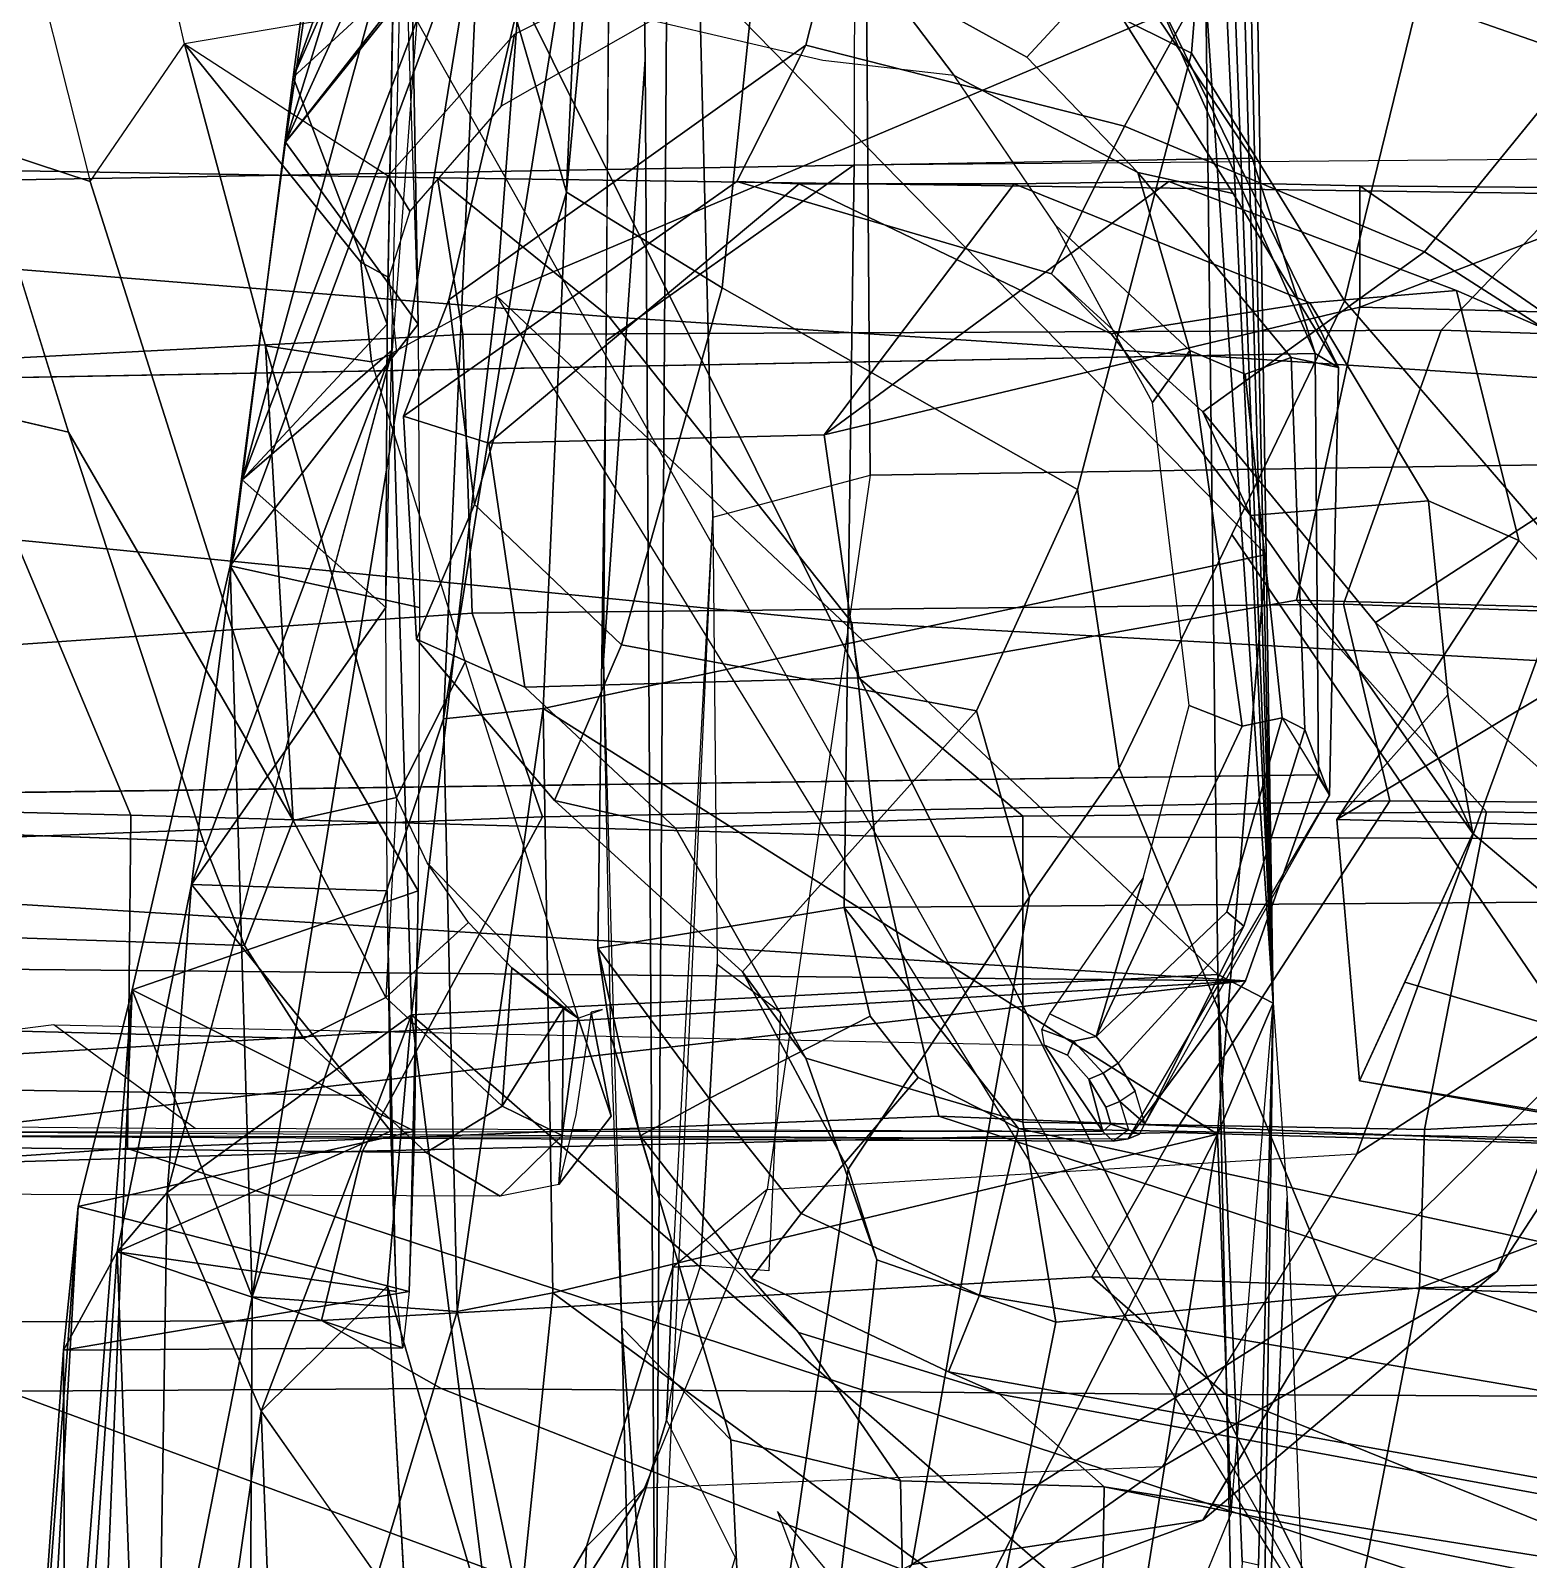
# Model space of a CAD drawing. Header units: inches. Extents: x -15.6 to 12, y -13.7 to 13.7.
# Drawn here: x -8.855 to -8.16, y -6.554 to -5.845 of the extents above; entities that cross this region are included whole.
import ezdxf

# ---------------------------------------------------------------- set-up
doc = ezdxf.new("R2010")
doc.units = ezdxf.units.IN
doc.header["$MEASUREMENT"] = 0
for name, color, linetype in [('SEAT-CHASSIS', 5, 'Continuous'), ('SEAT-FABRICBACK', 5, 'Continuous'), ('SEAT-FRAME', 5, 'Continuous')]:
    doc.layers.add(name, color=color, linetype=linetype)

msp = doc.modelspace()

# ---------------------------------------------------------------- linework, layer by layer
at = {"layer": 'SEAT-CHASSIS'}
for points in [[(-8.3075, -5.53418, 14.64495), (-8.30163, -5.48511, 14.94264), (-8.27851, -6.2963, 15.5376)], [(-8.30163, -5.48511, 14.94264), (-8.2943, -5.57765, 15.20408), (-8.27851, -6.2963, 15.5376)], [(-8.62569, -5.53728, 15.05288), (-8.73686, -5.89681, 15.15945), (-8.61335, -5.62499, 15.26495)], [(-8.73686, -5.89681, 15.15945), (-8.62569, -5.53728, 15.05288), (-8.72252, -5.79989, 15.04345)], [(-8.30943, -5.63398, 14.47959), (-8.3075, -5.53418, 14.64495), (-8.27851, -6.2963, 15.5376)], [(-8.62528, -5.56436, 14.60891), (-8.73327, -5.86669, 14.64427), (-8.72052, -5.77058, 14.8382)], [(-8.73327, -5.86669, 14.64427), (-8.62528, -5.56436, 14.60891), (-8.66052, -5.70125, 14.46504)], [(-8.2943, -5.57765, 15.20408), (-8.28736, -5.72076, 15.37061), (-8.27851, -6.2963, 15.5376)], [(-8.61335, -5.62499, 15.26495), (-8.73686, -5.89681, 15.15945), (-8.64647, -5.78122, 15.38258)], [(-8.30964, -5.82875, 14.31991), (-8.30943, -5.63398, 14.47959), (-8.27851, -6.2963, 15.5376)], [(-8.75702, -6.0535, 14.55077), (-8.73327, -5.86669, 14.64427), (-8.66052, -5.70125, 14.46504)], [(-8.67584, -5.84029, 14.36575), (-8.75702, -6.0535, 14.55077), (-8.66052, -5.70125, 14.46504)], [(-8.59947, -5.76363, 15.40603), (-8.28172, -6.08812, 15.5779), (-8.28736, -5.72076, 15.37061)], [(-8.27851, -6.2963, 15.5376), (-8.28736, -5.72076, 15.37061), (-8.28172, -6.08812, 15.5779)], [(-8.59947, -5.76363, 15.40603), (-8.64647, -5.78122, 15.38258), (-8.66357, -6.16443, 15.60411)], [(-8.61729, -6.15961, 15.63481), (-8.59947, -5.76363, 15.40603), (-8.66357, -6.16443, 15.60411)], [(-8.61729, -6.15961, 15.63481), (-8.28172, -6.08812, 15.5779), (-8.59947, -5.76363, 15.40603)], [(-8.68681, -5.82375, 14.69443), (-8.72052, -5.77058, 14.8382), (-8.73327, -5.86669, 14.64427)], [(-8.68242, -5.76926, 14.88989), (-8.67522, -5.98131, 15.20716), (-8.67799, -5.82362, 15.08516)], [(-8.73686, -5.89681, 15.15945), (-8.76248, -6.09336, 15.24093), (-8.64647, -5.78122, 15.38258)], [(-8.64647, -5.78122, 15.38258), (-8.76248, -6.09336, 15.24093), (-8.75237, -6.43254, 15.58433)], [(-8.64647, -5.78122, 15.38258), (-8.75237, -6.43254, 15.58433), (-8.66357, -6.16443, 15.60411)], [(-8.73686, -5.89681, 15.15945), (-8.72252, -5.79989, 15.04345), (-8.67799, -5.82362, 15.08516)], [(-8.73686, -5.89681, 15.15945), (-8.67799, -5.82362, 15.08516), (-8.67522, -5.98131, 15.20716)], [(-8.68962, -5.98131, 14.57262), (-8.68681, -5.82375, 14.69443), (-8.73327, -5.86669, 14.64427)], [(-8.67584, -5.84029, 14.36575), (-8.62833, -5.82773, 14.33231), (-8.22067, -6.64733, 14.54005)], [(-8.63898, -5.96805, 14.27999), (-8.62833, -5.82773, 14.33231), (-8.30964, -5.82875, 14.31991)], [(-8.62833, -5.82773, 14.33231), (-8.63898, -5.96805, 14.27999), (-8.22067, -6.64733, 14.54005)], [(-8.30964, -5.82875, 14.31991), (-8.30421, -6.28299, 14.20496), (-8.63898, -5.96805, 14.27999)], [(-8.30421, -6.28299, 14.20496), (-8.30964, -5.82875, 14.31991), (-8.27851, -6.2963, 15.5376)], [(-8.67584, -5.84029, 14.36575), (-8.68739, -5.99339, 14.30976), (-8.75702, -6.0535, 14.55077)], [(-8.73327, -5.86669, 14.64427), (-8.75702, -6.0535, 14.55077), (-8.68962, -5.98131, 14.57262)], [(-8.76248, -6.09336, 15.24093), (-8.73686, -5.89681, 15.15945), (-8.67522, -5.98131, 15.20716)], [(-8.63898, -5.96805, 14.27999), (-8.67834, -6.30177, 14.23415), (-8.68742, -5.99475, 14.30953)], [(-8.63898, -5.96805, 14.27999), (-8.30421, -6.28299, 14.20496), (-8.67834, -6.30177, 14.23415)], [(-8.67462, -6.11276, 15.2333), (-8.76248, -6.09336, 15.24093), (-8.67522, -5.98131, 15.20716)], [(-8.75702, -6.0535, 14.55077), (-8.69021, -6.11276, 14.54648), (-8.68962, -5.98131, 14.57262)], [(-8.7918, -6.38416, 14.58966), (-8.7804, -6.24123, 14.56924), (-8.68739, -5.99339, 14.30976)], [(-8.7804, -6.24123, 14.56924), (-8.75702, -6.0535, 14.55077), (-8.68739, -5.99339, 14.30976)], [(-8.67834, -6.30177, 14.23415), (-8.7918, -6.38416, 14.58966), (-8.68742, -5.99475, 14.30953)], [(-8.75702, -6.0535, 14.55077), (-8.7804, -6.24123, 14.56924), (-8.69021, -6.11276, 14.54648)], [(-8.80795, -6.29013, 15.18718), (-8.76248, -6.09336, 15.24093), (-8.67522, -6.24422, 15.20716)], [(-8.76248, -6.09336, 15.24093), (-8.80795, -6.29013, 15.18718), (-8.75237, -6.43254, 15.58433)], [(-8.67522, -6.24422, 15.20716), (-8.76248, -6.09336, 15.24093), (-8.67462, -6.11276, 15.2333)], [(-8.30432, -6.35716, 15.81716), (-8.28172, -6.08812, 15.5779), (-8.61729, -6.15961, 15.63481)], [(-8.30432, -6.35716, 15.81716), (-8.27851, -6.2963, 15.5376), (-8.28172, -6.08812, 15.5779)], [(-8.69021, -6.11276, 14.54648), (-8.7804, -6.24123, 14.56924), (-8.68962, -6.24422, 14.57262)], [(-8.75237, -6.43254, 15.58433), (-8.65709, -6.43947, 15.89153), (-8.66357, -6.16443, 15.60411)], [(-8.61729, -6.15961, 15.63481), (-8.66357, -6.16443, 15.60411), (-8.65709, -6.43947, 15.89153)], [(-8.61274, -6.4308, 15.92179), (-8.61729, -6.15961, 15.63481), (-8.65709, -6.43947, 15.89153)], [(-8.61729, -6.15961, 15.63481), (-8.61274, -6.4308, 15.92179), (-8.30432, -6.35716, 15.81716)], [(-8.68793, -6.35566, 14.64706), (-8.7804, -6.24123, 14.56924), (-8.81502, -6.41165, 14.71398)], [(-8.7804, -6.24123, 14.56924), (-8.7918, -6.38416, 14.58966), (-8.81502, -6.41165, 14.71398)], [(-8.7804, -6.24123, 14.56924), (-8.68793, -6.35566, 14.64706), (-8.68962, -6.24422, 14.57262)], [(-8.67522, -6.24422, 15.20716), (-8.67691, -6.35566, 15.13271), (-8.80795, -6.29013, 15.18718)], [(-8.68962, -6.24422, 14.57262), (-8.68793, -6.35566, 14.64706), (-8.6854, -6.43012, 14.75847)], [(-8.67943, -6.43012, 15.0213), (-8.67691, -6.35566, 15.13271), (-8.67522, -6.24422, 15.20716)], [(-8.29665, -6.63528, 14.17636), (-8.67834, -6.30177, 14.23415), (-8.30421, -6.28299, 14.20496)], [(-8.29665, -6.63528, 14.17636), (-8.30421, -6.28299, 14.20496), (-8.29287, -6.55549, 14.31449)], [(-8.83034, -6.82798, 15.74174), (-8.80795, -6.29013, 15.18718), (-8.87876, -7.20286, 15.8758)], [(-8.83307, -6.39064, 15.09874), (-8.87876, -7.20286, 15.8758), (-8.80795, -6.29013, 15.18718)], [(-8.80795, -6.29013, 15.18718), (-8.67691, -6.35566, 15.13271), (-8.83307, -6.39064, 15.09874)], [(-8.75237, -6.43254, 15.58433), (-8.80795, -6.29013, 15.18718), (-8.83034, -6.82798, 15.74174)], [(-8.29791, -6.53322, 15.78036), (-8.27851, -6.2963, 15.5376), (-8.30432, -6.35716, 15.81716)], [(-8.28523, -6.55715, 14.46999), (-8.27851, -6.2963, 15.5376), (-8.28379, -6.66299, 14.69084)], [(-8.27851, -6.2963, 15.5376), (-8.27199, -6.3867, 15.57198), (-8.28379, -6.66299, 14.69084)], [(-8.7918, -6.38416, 14.58966), (-8.67834, -6.30177, 14.23415), (-8.74808, -6.48559, 14.42195)], [(-8.74808, -6.48559, 14.42195), (-8.67834, -6.30177, 14.23415), (-8.68943, -6.42759, 14.25368)], [(-8.67834, -6.30177, 14.23415), (-8.64116, -6.59354, 14.22917), (-8.68943, -6.42759, 14.25368)], [(-8.67834, -6.30177, 14.23415), (-8.29665, -6.63528, 14.17636), (-8.64116, -6.59354, 14.22917)], [(-8.83307, -6.39064, 15.09874), (-8.67691, -6.35566, 15.13271), (-8.67943, -6.43012, 15.0213)], [(-8.81502, -6.41165, 14.71398), (-8.6854, -6.43012, 14.75847), (-8.68793, -6.35566, 14.64706)], [(-8.30432, -6.35716, 15.81716), (-8.61274, -6.4308, 15.92179), (-8.41586, -6.57575, 16.19582)], [(-8.35415, -6.6696, 16.0113), (-8.30432, -6.35716, 15.81716), (-8.41586, -6.57575, 16.19582)], [(-8.29791, -6.53322, 15.78036), (-8.30432, -6.35716, 15.81716), (-8.35415, -6.6696, 16.0113)], [(-8.7918, -6.38416, 14.58966), (-8.79897, -6.8385, 14.67282), (-8.81502, -6.41165, 14.71398)], [(-8.79897, -6.8385, 14.67282), (-8.7918, -6.38416, 14.58966), (-8.74808, -6.48559, 14.42195)], [(-8.87192, -6.90362, 15.15208), (-8.87876, -7.20286, 15.8758), (-8.83307, -6.39064, 15.09874)], [(-8.87192, -6.90362, 15.15208), (-8.83307, -6.39064, 15.09874), (-8.83982, -6.45732, 14.9304)], [(-8.67943, -6.43012, 15.0213), (-8.83982, -6.45732, 14.9304), (-8.83307, -6.39064, 15.09874)], [(-8.26336, -6.61282, 15.78277), (-8.28379, -6.66299, 14.69084), (-8.27199, -6.3867, 15.57198)], [(-8.83982, -6.45732, 14.9304), (-8.68242, -6.45626, 14.88989), (-8.81502, -6.41165, 14.71398)], [(-8.81502, -6.41165, 14.71398), (-8.83885, -6.76346, 14.83703), (-8.83982, -6.45732, 14.9304)], [(-8.83885, -6.76346, 14.83703), (-8.81502, -6.41165, 14.71398), (-8.79897, -6.8385, 14.67282)], [(-8.68242, -6.45626, 14.88989), (-8.6854, -6.43012, 14.75847), (-8.81502, -6.41165, 14.71398)], [(-8.83982, -6.45732, 14.9304), (-8.67943, -6.43012, 15.0213), (-8.68242, -6.45626, 14.88989)], [(-8.83034, -6.82798, 15.74174), (-8.75404, -6.75979, 16.06439), (-8.75237, -6.43254, 15.58433)], [(-8.75237, -6.43254, 15.58433), (-8.75404, -6.75979, 16.06439), (-8.65709, -6.43947, 15.89153)], [(-8.74808, -6.48559, 14.42195), (-8.68943, -6.42759, 14.25368), (-8.68084, -6.58132, 14.25866)], [(-8.64116, -6.59354, 14.22917), (-8.68082, -6.58176, 14.25867), (-8.68943, -6.42759, 14.25368)], [(-8.61274, -6.4308, 15.92179), (-8.65709, -6.43947, 15.89153), (-8.62788, -6.57777, 16.19485)], [(-8.41586, -6.57575, 16.19582), (-8.61274, -6.4308, 15.92179), (-8.62788, -6.57777, 16.19485)], [(-8.75404, -6.75979, 16.06439), (-8.62788, -6.57777, 16.19485), (-8.65709, -6.43947, 15.89153)], [(-8.87192, -6.90362, 15.15208), (-8.83982, -6.45732, 14.9304), (-8.83885, -6.76346, 14.83703)], [(-8.74808, -6.48559, 14.42195), (-8.72866, -6.99847, 14.51939), (-8.79897, -6.8385, 14.67282)], [(-8.72866, -6.99847, 14.51939), (-8.74808, -6.48559, 14.42195), (-8.68082, -6.58176, 14.25867)]]:
    msp.add_3dface(points, dxfattribs=at)
for points, invisible_edges in [([(-8.69021, -6.11276, 14.54648), (-8.68242, -5.76926, 14.88989), (-8.68962, -5.98131, 14.57262)], 2), ([(-8.68962, -5.98131, 14.57262), (-8.68242, -5.76926, 14.88989), (-8.68681, -5.82375, 14.69443)], 1), ([(-8.28523, -6.55715, 14.46999), (-8.30421, -6.28299, 14.20496), (-8.27851, -6.2963, 15.5376)], 1), ([(-8.29287, -6.55549, 14.31449), (-8.30421, -6.28299, 14.20496), (-8.28523, -6.55715, 14.46999)], 2)]:
    msp.add_3dface(points, dxfattribs=dict(at, invisible_edges=invisible_edges))
at = {"layer": 'SEAT-FABRICBACK'}
msp.add_3dface([(-9.03697, -9.45793, 32.20682), (-7.93546, -8.60819, 29.11817), (-7.93546, 8.60819, 29.11817), (-9.03697, 9.45793, 32.20682)], dxfattribs=at)
at = {"layer": 'SEAT-FRAME'}
for points in [[(-8.31636, -5.85543, 16.83943), (-8.5127, -5.75763, 16.98848), (-8.51454, -5.48079, 16.68885), (-8.292, -5.55364, 16.54587)], [(-8.57419, -5.54044, 14.69676), (-8.58645, -5.77615, 14.41612), (-8.58922, -6.13727, 14.3525), (-8.56991, -5.85838, 14.79474)], [(-8.5582, -5.54044, 15.06311), (-8.57419, -5.54044, 14.69676), (-8.56991, -5.85838, 14.79474), (-8.56505, -6.65532, 14.90605)], [(-8.54594, -5.77615, 15.34375), (-8.5582, -5.54044, 15.06311), (-8.56505, -6.65532, 14.90605), (-8.53853, -6.07075, 15.51364)], [(-8.29845, -5.80062, 17.52939), (-8.13485, -5.85772, 17.50854), (-8.07068, -5.59018, 16.97814), (-8.25904, -5.53862, 17.03821)], [(-8.292, -5.55364, 16.54587), (-8.16513, -5.64269, 16.45919), (-8.24538, -5.97046, 16.77925), (-8.31636, -5.85543, 16.83943)], [(-8.63007, -5.8384, 17.42735), (-8.61649, -5.61726, 17.04188), (-8.58671, -5.70975, 17.01304), (-8.60646, -5.92007, 17.37034)], [(-8.8363, -5.62212, 26.3282), (-8.89659, -5.64207, 26.29873), (-8.82747, -5.91502, 26.36831), (-8.78364, -5.85122, 26.37943)], [(-8.48714, -5.73641, 26.64451), (-8.5662, -5.81425, 26.54921), (-8.78364, -5.85122, 26.37943), (-8.8363, -5.62212, 26.3282)], [(-8.82747, -5.91502, 26.36831), (-8.87887, -5.89819, 26.3919), (-8.94505, -5.69265, 26.34274), (-8.89659, -5.64207, 26.29873)], [(-8.05503, -6.19118, 16.31077), (-8.24538, -5.97046, 16.77925), (-8.16513, -5.64269, 16.45919), (-7.92667, -5.83138, 16.10116)], [(-8.47292, -5.90726, 14.26061), (-8.58808, -5.98897, 14.37863), (-8.58645, -5.77615, 14.41612), (-8.47254, -5.66537, 14.36647)], [(-8.47292, -5.90726, 14.26061), (-7.97722, -5.90313, 14.34322), (-8.03294, -5.66369, 14.43628), (-8.47254, -5.66537, 14.36647)], [(-8.60646, -5.92007, 17.37034), (-8.58671, -5.70975, 17.01304), (-8.5127, -5.75763, 16.98848), (-8.53415, -5.96436, 17.33468)], [(-8.49541, -5.85186, 17.79977), (-8.46937, -5.74971, 17.47991), (-8.63007, -5.8384, 17.42735), (-8.66109, -5.97, 17.86245)], [(-8.46937, -5.74971, 17.47991), (-8.49541, -5.85186, 17.79977), (-8.34747, -5.88945, 17.87887), (-8.29845, -5.80062, 17.52939)], [(-8.31636, -5.85543, 16.83943), (-8.36932, -6.05799, 17.18439), (-8.53415, -5.96436, 17.33468), (-8.5127, -5.75763, 16.98848)], [(-8.05058, -5.75702, 15.54944), (-8.46746, -5.78564, 15.45307), (-8.46554, -6.05126, 15.60683), (-8.123, -6.04608, 15.68999)], [(-8.46746, -5.78564, 15.45307), (-8.54594, -5.77615, 15.34375), (-8.53853, -6.07075, 15.51364), (-8.46554, -6.05126, 15.60683)], [(-8.35864, -5.79942, 26.77528), (-9.01043, -5.84341, 27.69968), (-9.01139, -5.91689, 27.76608), (-8.28825, -5.90416, 26.79764)], [(-8.35864, -5.79942, 26.77528), (-8.28825, -5.90416, 26.79764), (-8.25902, -5.99488, 26.80269), (-8.33757, -5.81852, 26.72893)], [(-8.29845, -5.80062, 17.52939), (-8.34747, -5.88945, 17.87887), (-8.20815, -5.94762, 17.88106), (-8.13485, -5.85772, 17.50854)], [(-8.68915, -5.91239, 26.43874), (-8.63061, -5.84663, 26.49309), (-8.5662, -5.81425, 26.54921), (-8.78364, -5.85122, 26.37943)], [(-8.63675, -5.88008, 26.52741), (-8.63061, -5.84663, 26.49309), (-8.5662, -5.81425, 26.54921), (-8.56696, -5.84038, 26.55534)], [(-8.56696, -5.84038, 26.55534), (-8.46189, -5.81903, 26.62611), (-8.42656, -5.86585, 26.65026), (-8.48749, -5.85897, 26.64465)], [(-8.39281, -5.85731, 26.66356), (-8.34129, -5.91083, 26.68845), (-8.42656, -5.86585, 26.65026), (-8.46189, -5.81903, 26.62611)], [(-8.35966, -5.82153, 26.7011), (-8.35966, -5.82153, 26.7011), (-8.39281, -5.85731, 26.66356), (-8.46189, -5.81903, 26.62611)], [(-8.29701, -5.92068, 26.71868), (-8.34129, -5.91083, 26.68845), (-8.39281, -5.85731, 26.66356), (-8.35966, -5.82153, 26.7011)], [(-8.24806, -6.00131, 26.75878), (-8.29701, -5.92068, 26.71868), (-8.35966, -5.82153, 26.7011), (-8.33757, -5.81852, 26.72893)], [(-8.25902, -5.99488, 26.80269), (-8.25902, -5.99488, 26.80269), (-8.24806, -6.00131, 26.75878), (-8.33757, -5.81852, 26.72893)], [(-8.63007, -5.8384, 17.42735), (-8.60646, -5.92007, 17.37034), (-8.64912, -6.065, 17.8358), (-8.66109, -5.97, 17.86245)], [(-8.73324, -6.21161, 26.37147), (-8.82747, -5.91502, 26.36831), (-8.78364, -5.85122, 26.37943), (-8.74613, -5.99126, 26.38292)], [(-8.78364, -5.85122, 26.37943), (-8.78364, -5.85122, 26.37943), (-8.68915, -5.91239, 26.43874), (-8.70191, -5.95255, 26.42226)], [(-8.69695, -5.99874, 26.41708), (-8.74613, -5.99126, 26.38292), (-8.78364, -5.85122, 26.37943), (-8.70191, -5.95255, 26.42226)], [(-8.67909, -5.92886, 26.45606), (-8.68915, -5.91239, 26.43874), (-8.63061, -5.84663, 26.49309), (-8.63675, -5.88008, 26.52741)], [(-8.49541, -5.85186, 17.79977), (-8.66109, -5.97, 17.86245), (-8.68211, -6.02393, 18.46177), (-8.52741, -5.915, 18.37081)], [(-8.52741, -5.915, 18.37081), (-8.38135, -5.95786, 18.4018), (-8.34747, -5.88945, 17.87887), (-8.49541, -5.85186, 17.79977)], [(-8.58922, -6.13727, 14.3525), (-8.58081, -6.44677, 14.54511), (-8.56505, -6.65532, 14.90605), (-8.56991, -5.85838, 14.79474)], [(-8.36932, -6.05799, 17.18439), (-8.31636, -5.85543, 16.83943), (-8.24538, -5.97046, 16.77925), (-8.34995, -6.18729, 17.192)], [(-8.13485, -5.85772, 17.50854), (-8.20815, -5.94762, 17.88106), (-8.08632, -6.02574, 17.86311), (-7.98978, -5.9339, 17.4606)], [(-8.42656, -5.86585, 26.65026), (-8.34129, -5.91083, 26.68845), (-8.3171, -5.99348, 26.70199), (-8.37937, -5.93548, 26.69897)], [(-8.77488, -6.2213, 26.3971), (-9.37109, -6.20021, 27.14533), (-9.46374, -5.88556, 26.9999), (-8.83749, -6.0313, 26.39497)], [(-8.38135, -5.95786, 18.4018), (-8.31111, -6.02191, 18.41651), (-8.20815, -5.94762, 17.88106), (-8.34747, -5.88945, 17.87887)], [(-8.82747, -5.91502, 26.36831), (-8.73324, -6.21161, 26.37147), (-8.83749, -6.0313, 26.39497), (-8.87887, -5.89819, 26.3919)], [(-9.01139, -5.91689, 27.76608), (-9.04342, -6.00936, 27.84684), (-8.25902, -5.99488, 26.80269), (-8.28825, -5.90416, 26.79764)], [(-9.00297, -6.00431, 26.75197), (-9.01663, -5.90751, 27.05118), (-8.66628, -5.9134, 26.52634), (-8.65447, -5.98604, 26.2045)], [(-9.01663, -5.90751, 27.05118), (-8.91647, -5.95134, 27.1211), (-8.58667, -5.97792, 26.59851), (-8.66628, -5.9134, 26.52634)], [(-8.47292, -5.90726, 14.26061), (-8.47752, -6.25194, 14.19224), (-8.59185, -6.27082, 14.29238), (-8.58808, -5.98897, 14.37863)], [(-7.77168, -6.24657, 14.30766), (-8.47752, -6.25194, 14.19224), (-8.47292, -5.90726, 14.26061), (-7.97722, -5.90313, 14.34322)], [(-8.68915, -5.91239, 26.43874), (-8.67909, -5.92886, 26.45606), (-8.68888, -5.95955, 26.44253), (-8.70191, -5.95255, 26.42226)], [(-8.49838, -5.91611, 19.19883), (-8.52741, -5.915, 18.37081), (-8.68211, -6.02393, 18.46177), (-8.64249, -6.03647, 19.41381)], [(-8.20055, -5.98403, 25.38895), (-8.65447, -5.98604, 26.2045), (-8.66628, -5.9134, 26.52634), (-8.13964, -5.92081, 25.6583)], [(-8.13964, -5.92081, 25.6583), (-8.66628, -5.9134, 26.52634), (-8.58667, -5.97792, 26.59851), (-8.08258, -6.01075, 25.74547)], [(-8.49838, -5.91611, 19.19883), (-8.64249, -6.03647, 19.41381), (-8.4869, -6.03262, 20.42346), (-8.3987, -5.91617, 20.03582)], [(-8.52741, -5.915, 18.37081), (-8.49838, -5.91611, 19.19883), (-8.35367, -5.98581, 19.2294), (-8.38135, -5.95786, 18.4018)], [(-8.3987, -5.91617, 20.03582), (-8.26143, -5.97135, 20.06473), (-8.35367, -5.98581, 19.2294), (-8.49838, -5.91611, 19.19883)], [(-8.32689, -5.915, 20.45723), (-8.3987, -5.91617, 20.03582), (-8.4869, -6.03262, 20.42346)], [(-8.23819, -5.9171, 20.77763), (-8.32689, -5.915, 20.45723), (-8.4869, -6.03262, 20.42346), (-8.23819, -5.97338, 21.43743)], [(-8.3987, -5.91617, 20.03582), (-8.32689, -5.915, 20.45723), (-8.19334, -5.96557, 20.48541), (-8.26143, -5.97135, 20.06473)], [(-8.34129, -5.91083, 26.68845), (-8.2701, -5.99676, 26.72704), (-8.29143, -6.00449, 26.71035), (-8.3171, -5.99348, 26.70199)], [(-8.2701, -5.99676, 26.72704), (-8.34129, -5.91083, 26.68845), (-8.29701, -5.92068, 26.71868), (-8.24806, -6.00131, 26.75878)], [(-8.23819, -5.9171, 20.77763), (-8.12463, -5.99541, 20.70669), (-8.19334, -5.96557, 20.48541), (-8.32689, -5.915, 20.45723)], [(-8.60646, -5.92007, 17.37034), (-8.53415, -5.96436, 17.33468), (-8.58084, -6.1301, 17.82144), (-8.64912, -6.065, 17.8358)], [(-8.23819, -5.9171, 20.77763), (-8.23819, -5.97338, 21.43743), (-8.09421, -5.91823, 21.29208)], [(-8.23819, -5.9171, 20.77763), (-8.09421, -5.91823, 21.29208), (-8.03057, -5.99723, 21.1328), (-8.12463, -5.99541, 20.70669)], [(-8.09421, -5.91823, 21.29208), (-8.23819, -5.97338, 21.43743), (-8.10729, -5.97681, 22.04991), (-7.96412, -5.9174, 21.89318)], [(-8.20055, -5.98403, 25.38895), (-8.13964, -5.92081, 25.6583), (-7.89532, -5.91956, 25.0919), (-8.01694, -5.99028, 24.9077)], [(-8.37937, -5.93548, 26.69897), (-8.37937, -5.93548, 26.69897), (-8.3171, -5.99348, 26.70199), (-8.33451, -6.01758, 26.71724)], [(-8.58667, -5.97792, 26.59851), (-8.91647, -5.95134, 27.1211), (-8.86209, -6.08134, 27.1332), (-8.47404, -6.11968, 26.44888)], [(-8.31111, -6.02191, 18.41651), (-8.23102, -6.1197, 18.43343), (-8.08632, -6.02574, 17.86311), (-8.20815, -5.94762, 17.88106)], [(-8.69695, -5.99874, 26.41708), (-8.70191, -5.95255, 26.42226), (-8.68888, -5.95955, 26.44253), (-8.68524, -5.99448, 26.43758)], [(-8.31111, -6.02191, 18.41651), (-8.38135, -5.95786, 18.4018), (-8.35367, -5.98581, 19.2294), (-8.28894, -6.06997, 19.243)], [(-8.4161, -6.16065, 17.45299), (-8.58084, -6.1301, 17.82144), (-8.53415, -5.96436, 17.33468), (-8.36932, -6.05799, 17.18439)], [(-8.20635, -6.06325, 20.07619), (-8.26143, -5.97135, 20.06473), (-8.19334, -5.96557, 20.48541), (-8.16444, -6.08166, 20.49359)], [(-8.23965, -6.36625, 16.00063), (-8.06535, -6.25295, 16.11158), (-7.94966, -5.96293, 15.89753), (-8.123, -6.04608, 15.68999)], [(-8.19334, -5.96557, 20.48541), (-8.12463, -5.99541, 20.70669), (-8.11615, -6.13125, 20.72241), (-8.16444, -6.08166, 20.49359)], [(-8.68211, -6.02393, 18.46177), (-8.66109, -5.97, 17.86245), (-8.64912, -6.065, 17.8358), (-8.67598, -6.12747, 18.4743)], [(-8.4869, -6.03262, 20.42346), (-8.47072, -6.14534, 20.42688), (-8.26758, -6.1094, 21.42102), (-8.23819, -5.97338, 21.43743)], [(-8.20635, -6.06325, 20.07619), (-8.28894, -6.06997, 19.243), (-8.35367, -5.98581, 19.2294), (-8.26143, -5.97135, 20.06473)], [(-8.05503, -6.19118, 16.31077), (-8.13431, -6.31868, 16.43834), (-8.29766, -6.07888, 16.98562), (-8.24538, -5.97046, 16.77925)], [(-8.10729, -5.97681, 22.04991), (-8.23819, -5.97338, 21.43743), (-8.26758, -6.1094, 21.42102), (-8.13468, -6.11293, 22.03054)], [(-8.58667, -5.97792, 26.59851), (-8.47404, -6.11968, 26.44888), (-8.09828, -6.14059, 25.76456), (-8.08258, -6.01075, 25.74547)], [(-9.00297, -6.00431, 26.75197), (-8.65447, -5.98604, 26.2045), (-8.65013, -6.11536, 26.16014), (-9.02242, -6.14111, 26.78214)], [(-8.20055, -5.98403, 25.38895), (-8.24574, -6.11112, 25.43682), (-8.65013, -6.11536, 26.16014), (-8.65447, -5.98604, 26.2045)], [(-8.20055, -5.98403, 25.38895), (-8.01694, -5.99028, 24.9077), (-8.05687, -6.11774, 24.97678), (-8.24574, -6.11112, 25.43682)], [(-8.6853, -6.20095, 26.38433), (-8.74613, -5.99126, 26.38292), (-8.69695, -5.99874, 26.41708), (-8.65341, -6.13808, 26.42127)], [(-8.6853, -6.20095, 26.38433), (-8.6853, -6.20095, 26.38433), (-8.73324, -6.21161, 26.37147), (-8.74613, -5.99126, 26.38292)], [(-8.58808, -5.98897, 14.37863), (-8.59185, -6.27082, 14.29238), (-8.58585, -6.31168, 14.42984), (-8.58922, -6.13727, 14.3525)], [(-8.33451, -6.01758, 26.71724), (-8.3171, -5.99348, 26.70199), (-8.29277, -6.16779, 26.68943), (-8.31748, -6.15826, 26.70394)], [(-8.2743, -6.16399, 26.69699), (-8.29277, -6.16779, 26.68943), (-8.3171, -5.99348, 26.70199), (-8.29143, -6.00449, 26.71035)], [(-8.2743, -6.16399, 26.69699), (-8.29143, -6.00449, 26.71035), (-8.2701, -5.99676, 26.72704), (-8.26374, -6.16938, 26.70391)], [(-8.26374, -6.16938, 26.70391), (-8.2701, -5.99676, 26.72704), (-8.24806, -6.00131, 26.75878), (-8.25232, -6.2, 26.72194)], [(-8.25744, -6.19045, 26.76093), (-8.25232, -6.2, 26.72194), (-8.24806, -6.00131, 26.75878), (-8.25902, -5.99488, 26.80269)], [(-8.31111, -6.02191, 18.41651), (-8.28894, -6.06997, 19.243), (-8.18572, -6.21768, 19.26503), (-8.23102, -6.1197, 18.43343)], [(-8.68211, -6.02393, 18.46177), (-8.67598, -6.12747, 18.4743), (-8.62575, -6.14973, 19.42666), (-8.64249, -6.03647, 19.41381)], [(-8.08632, -6.02574, 17.86311), (-8.23102, -6.1197, 18.43343), (-8.12427, -6.21467, 18.45625)], [(-8.73324, -6.21161, 26.37147), (-8.75582, -6.26951, 26.40427), (-8.77488, -6.2213, 26.3971), (-8.83749, -6.0313, 26.39497)], [(-8.4869, -6.03262, 20.42346), (-8.64249, -6.03647, 19.41381), (-8.62575, -6.14973, 19.42666), (-8.47072, -6.14534, 20.42688)], [(-8.51329, -6.38287, 15.95582), (-8.55711, -6.41884, 15.90268), (-8.53853, -6.07075, 15.51364), (-8.46554, -6.05126, 15.60683)], [(-8.23965, -6.36625, 16.00063), (-8.123, -6.04608, 15.68999), (-8.46554, -6.05126, 15.60683), (-8.51329, -6.38287, 15.95582)], [(-8.36932, -6.05799, 17.18439), (-8.34995, -6.18729, 17.192), (-8.39153, -6.247, 17.41686), (-8.4161, -6.16065, 17.45299)], [(-8.67598, -6.12747, 18.4743), (-8.64912, -6.065, 17.8358), (-8.58084, -6.1301, 17.82144), (-8.61198, -6.20222, 18.48493)], [(-8.20635, -6.06325, 20.07619), (-8.19745, -6.1533, 20.07781), (-8.18572, -6.21768, 19.26503), (-8.28894, -6.06997, 19.243)], [(-8.20635, -6.06325, 20.07619), (-8.16444, -6.08166, 20.49359), (-8.24893, -6.21115, 20.49125), (-8.19745, -6.1533, 20.07781)], [(-8.53853, -6.07075, 15.51364), (-8.5365, -6.27826, 15.61334), (-8.54428, -6.41799, 15.78886), (-8.55711, -6.41884, 15.90268)], [(-8.24902, -6.43204, 16.65967), (-8.34995, -6.18729, 17.192), (-8.29766, -6.07888, 16.98562), (-8.13431, -6.31868, 16.43834)], [(-8.86209, -6.08134, 27.1332), (-9.12745, -6.09221, 27.52335), (-9.11909, -6.20135, 27.41181), (-8.80867, -6.20911, 26.93033)], [(-8.86209, -6.08134, 27.1332), (-8.80867, -6.20911, 26.93033), (-8.46326, -6.21885, 26.2605), (-8.47404, -6.11968, 26.44888)], [(-8.16444, -6.08166, 20.49359), (-8.11615, -6.13125, 20.72241), (-8.24893, -6.21115, 20.49125), (-8.16444, -6.08166, 20.49359)], [(-8.24574, -6.11112, 25.43682), (-8.22427, -6.20251, 25.52779), (-8.61758, -6.20989, 26.23642), (-8.65013, -6.11536, 26.16014)], [(-8.47072, -6.14534, 20.42688), (-8.39469, -6.20955, 20.44292), (-8.17946, -6.2076, 21.43113), (-8.26758, -6.1094, 21.42102)], [(-8.13468, -6.11293, 22.03054), (-8.26758, -6.1094, 21.42102), (-8.17946, -6.2076, 21.43113), (-8.02298, -6.21041, 22.13218)], [(-8.24574, -6.11112, 25.43682), (-8.05687, -6.11774, 24.97678), (-8.01033, -6.20431, 25.03582), (-8.22427, -6.20251, 25.52779)], [(-9.02242, -6.14111, 26.78214), (-8.65013, -6.11536, 26.16014), (-8.61758, -6.20989, 26.23642), (-8.97057, -6.22327, 26.83818)], [(-8.09828, -6.14059, 25.76456), (-8.47404, -6.11968, 26.44888), (-8.46326, -6.21885, 26.2605), (-8.1251, -6.2201, 25.6394)], [(-8.18572, -6.21768, 19.26503), (-8.1165, -6.2763, 19.27941), (-8.12427, -6.21467, 18.45625), (-8.23102, -6.1197, 18.43343)], [(-8.67598, -6.12747, 18.4743), (-8.61198, -6.20222, 18.48493), (-8.55586, -6.21508, 19.44438), (-8.62575, -6.14973, 19.42666)], [(-8.4161, -6.16065, 17.45299), (-8.52474, -6.28172, 18.51389), (-8.61198, -6.20222, 18.48493), (-8.58084, -6.1301, 17.82144)], [(-8.11615, -6.13125, 20.72241), (-8.07043, -6.13344, 20.9372), (-8.14951, -6.21365, 20.96827), (-8.24893, -6.21115, 20.49125)], [(-8.60096, -6.30323, 26.4251), (-8.67102, -6.23122, 26.38837), (-8.6853, -6.20095, 26.38433), (-8.65341, -6.13808, 26.42127)], [(-8.47072, -6.14534, 20.42688), (-8.62575, -6.14973, 19.42666), (-8.55586, -6.21508, 19.44438), (-8.39469, -6.20955, 20.44292)], [(-8.19745, -6.1533, 20.07781), (-8.24893, -6.21115, 20.49125), (-8.23846, -6.33231, 20.49047), (-8.18572, -6.21768, 19.26503)], [(-8.52474, -6.28172, 18.51389), (-8.4161, -6.16065, 17.45299), (-8.39153, -6.247, 17.41686), (-8.47573, -6.37338, 18.52053)], [(-8.36062, -6.31173, 26.61014), (-8.33879, -6.23834, 26.67199), (-8.31748, -6.15826, 26.70394), (-8.29277, -6.16779, 26.68943)], [(-8.36062, -6.31173, 26.61014), (-8.29277, -6.16779, 26.68943), (-8.2743, -6.16399, 26.69699), (-8.29993, -6.25395, 26.66183)], [(-8.29993, -6.25395, 26.66183), (-8.36062, -6.31173, 26.61014), (-8.29277, -6.16779, 26.68943), (-8.2743, -6.16399, 26.69699)], [(-8.29208, -6.26058, 26.66649), (-8.29993, -6.25395, 26.66183), (-8.2743, -6.16399, 26.69699), (-8.26374, -6.16938, 26.70391)], [(-8.26374, -6.16938, 26.70391), (-8.26374, -6.16938, 26.70391), (-8.2743, -6.16399, 26.69699), (-8.25232, -6.2, 26.72194)], [(-8.26374, -6.16938, 26.70391), (-8.25232, -6.2, 26.72194), (-8.33797, -6.3521, 26.62394), (-8.29208, -6.26058, 26.66649)], [(-8.75582, -6.26951, 26.40427), (-9.85599, -6.23244, 27.79867), (-9.85007, -6.18364, 27.7331), (-8.77488, -6.2213, 26.3971)], [(-8.25744, -6.19045, 26.76093), (-9.20419, -6.20314, 28.00804), (-9.23391, -6.22716, 28.02716), (-8.29123, -6.28604, 26.70831)], [(-8.24902, -6.43204, 16.65967), (-8.44615, -6.55687, 17.23452), (-8.39153, -6.247, 17.41686), (-8.34995, -6.18729, 17.192)], [(-8.25744, -6.19045, 26.76093), (-8.29123, -6.28604, 26.70831), (-8.3458, -6.35927, 26.63939), (-8.25232, -6.2, 26.72194)], [(-8.13431, -6.31868, 16.43834), (-8.05503, -6.19118, 16.31077), (-8.06535, -6.25295, 16.11158), (-8.17454, -6.42073, 16.36464)], [(-8.33797, -6.3521, 26.62394), (-8.34052, -6.35717, 26.63172), (-8.3458, -6.35927, 26.63939), (-8.25232, -6.2, 26.72194)], [(-9.1142, -6.38484, 27.39804), (-8.81017, -6.3637, 26.90584), (-8.80867, -6.20911, 26.93033), (-9.11909, -6.20135, 27.41181)], [(-8.73324, -6.21161, 26.37147), (-8.73324, -6.21161, 26.37147), (-8.6853, -6.20095, 26.38433), (-8.69029, -6.29369, 26.38739)], [(-8.70109, -6.36502, 26.23661), (-8.61758, -6.20989, 26.23642), (-8.22427, -6.20251, 25.52779), (-8.32421, -6.35631, 25.58356)], [(-8.65196, -6.25887, 26.39655), (-8.67102, -6.23122, 26.38837), (-8.6853, -6.20095, 26.38433), (-8.69029, -6.29369, 26.38739)], [(-8.49528, -6.3218, 19.49086), (-8.55586, -6.21508, 19.44438), (-8.61198, -6.20222, 18.48493), (-8.52474, -6.28172, 18.51389)], [(-8.09997, -6.36284, 25.07133), (-8.32421, -6.35631, 25.58356), (-8.22427, -6.20251, 25.52779), (-8.01033, -6.20431, 25.03582)], [(-8.70109, -6.36502, 26.23661), (-9.08581, -6.37676, 26.86884), (-8.97057, -6.22327, 26.83818), (-8.61758, -6.20989, 26.23642)], [(-8.43355, -6.3488, 26.23037), (-8.46326, -6.21885, 26.2605), (-8.80867, -6.20911, 26.93033), (-8.81017, -6.3637, 26.90584)], [(-8.69029, -6.29369, 26.38739), (-8.72837, -6.31268, 26.41831), (-8.75582, -6.26951, 26.40427), (-8.73324, -6.21161, 26.37147)], [(-8.49528, -6.3218, 19.49086), (-8.39469, -6.35155, 20.44292), (-8.39469, -6.20955, 20.44292), (-8.55586, -6.21508, 19.44438)], [(-8.20817, -6.35502, 21.44446), (-8.17946, -6.2076, 21.43113), (-8.39469, -6.20955, 20.44292), (-8.39469, -6.35155, 20.44292)], [(-8.23846, -6.33231, 20.49047), (-8.24893, -6.21115, 20.49125), (-8.14951, -6.21365, 20.96827), (-8.1092, -6.3549, 21.11143)], [(-8.20817, -6.35502, 21.44446), (-8.04622, -6.34656, 22.13025), (-8.02298, -6.21041, 22.13218), (-8.17946, -6.2076, 21.43113)], [(-8.43355, -6.3488, 26.23037), (-8.09046, -6.363, 25.60783), (-8.1251, -6.2201, 25.6394), (-8.46326, -6.21885, 26.2605)], [(-8.1165, -6.2763, 19.27941), (-8.18572, -6.21768, 19.26503), (-8.21741, -6.28655, 20.00133), (-8.0331, -6.34093, 19.99601)], [(-9.23391, -6.22716, 28.02716), (-9.30419, -6.27652, 28.06557), (-9.30419, -6.27652, 28.06557), (-8.29123, -6.28604, 26.70831)], [(-8.72837, -6.31268, 26.41831), (-9.86124, -6.28351, 27.86754), (-9.85599, -6.23244, 27.79867), (-8.75582, -6.26951, 26.40427)], [(-8.63186, -6.27999, 26.40696), (-8.65196, -6.25887, 26.39655), (-8.67102, -6.23122, 26.38837), (-8.60096, -6.30323, 26.4251)], [(-8.38215, -6.30127, 26.62568), (-8.38215, -6.30127, 26.62568), (-8.33879, -6.23834, 26.67199), (-8.36062, -6.31173, 26.61014)], [(-8.51468, -6.64296, 18.2697), (-8.47573, -6.37338, 18.52053), (-8.39153, -6.247, 17.41686), (-8.44615, -6.55687, 17.23452)], [(-8.47752, -6.25194, 14.19224), (-7.77168, -6.24657, 14.30766), (-7.75341, -6.36593, 14.28581), (-8.39661, -6.35444, 14.18503)], [(-8.54016, -6.34063, 14.20363), (-8.59185, -6.27082, 14.29238), (-8.47752, -6.25194, 14.19224), (-8.46551, -6.30235, 14.18425)], [(-8.46551, -6.30235, 14.18425), (-8.47752, -6.25194, 14.19224), (-8.39661, -6.35444, 14.18503), (-8.44322, -6.33084, 14.18221)], [(-8.35035, -6.32414, 26.61033), (-8.36062, -6.31173, 26.61014), (-8.29993, -6.25395, 26.66183), (-8.29208, -6.26058, 26.66649)], [(-8.23965, -6.36625, 16.00063), (-8.32992, -6.51145, 16.27859), (-8.17454, -6.42073, 16.36464), (-8.06535, -6.25295, 16.11158)], [(-8.69029, -6.29369, 26.38739), (-8.65196, -6.25887, 26.39655), (-8.63186, -6.27999, 26.40696), (-8.63635, -6.34419, 26.41783)], [(-8.33797, -6.3521, 26.62394), (-8.34248, -6.33718, 26.6137), (-8.35035, -6.32414, 26.61033), (-8.29208, -6.26058, 26.66649)], [(-8.56449, -6.38339, 14.36034), (-8.58585, -6.31168, 14.42984), (-8.59185, -6.27082, 14.29238), (-8.57216, -6.3579, 14.28191)], [(-8.54016, -6.34063, 14.20363), (-8.57216, -6.3579, 14.28191), (-8.59185, -6.27082, 14.29238)], [(-9.30419, -6.27652, 28.06557), (-9.37803, -6.31911, 28.09744), (-9.41779, -6.353, 28.07815), (-8.29123, -6.28604, 26.70831)], [(-8.50714, -6.30048, 15.59328), (-8.51247, -6.42054, 15.74249), (-8.54428, -6.41799, 15.78886), (-8.5365, -6.27826, 15.61334)], [(-8.69997, -6.33918, 26.43525), (-9.85585, -6.32169, 27.92177), (-9.86124, -6.28351, 27.86754), (-8.72837, -6.31268, 26.41831)], [(-8.63635, -6.34419, 26.41783), (-8.63635, -6.34419, 26.41783), (-8.63186, -6.27999, 26.40696), (-8.6078, -6.2988, 26.42092)], [(-8.52474, -6.28172, 18.51389), (-8.47573, -6.37338, 18.52053), (-8.46237, -6.41542, 19.4764), (-8.49528, -6.3218, 19.49086)], [(-9.41779, -6.353, 28.07815), (-8.91365, -6.35759, 27.39739), (-8.91365, -6.35759, 27.39739), (-8.29123, -6.28604, 26.70831)], [(-8.29123, -6.28604, 26.70831), (-8.91365, -6.35759, 27.39739), (-8.91365, -6.35759, 27.39739), (-8.3458, -6.35927, 26.63939)], [(-8.23846, -6.33231, 20.49047), (-7.95107, -6.37981, 20.77124), (-8.0331, -6.34093, 19.99601), (-8.21741, -6.28655, 20.00133)], [(-8.63635, -6.34419, 26.41783), (-8.67158, -6.36568, 26.4522), (-8.72837, -6.31268, 26.41831), (-8.69029, -6.29369, 26.38739)], [(-8.60845, -6.3578, 26.43314), (-8.63635, -6.34419, 26.41783), (-8.63635, -6.34419, 26.41783), (-8.6078, -6.2988, 26.42092)], [(-8.60471, -6.33052, 26.42912), (-8.60845, -6.3578, 26.43314), (-8.6078, -6.2988, 26.42092), (-8.60096, -6.30323, 26.4251)], [(-8.60096, -6.30323, 26.4251), (-8.58974, -6.29931, 26.44551), (-8.59492, -6.30055, 26.46852), (-8.58576, -6.34877, 26.45196)], [(-9.19035, -6.35044, 27.72997), (-9.03359, -6.35232, 27.52392), (-8.77879, -6.35452, 27.18812), (-8.84434, -6.30636, 27.22421)], [(-8.77879, -6.35452, 27.18812), (-8.84434, -6.30636, 27.22421), (-8.38459, -6.31579, 26.62407), (-8.35752, -6.35592, 26.63055)], [(-8.6021, -6.34803, 26.50007), (-8.60998, -6.38051, 26.4941), (-8.58576, -6.34877, 26.45196), (-8.59492, -6.30055, 26.46852)], [(-8.58576, -6.34877, 26.45196), (-8.60998, -6.38051, 26.4941), (-8.60845, -6.3578, 26.43314), (-8.60096, -6.30323, 26.4251)], [(-8.54016, -6.34063, 14.20363), (-8.46551, -6.30235, 14.18425), (-8.44322, -6.33084, 14.18221), (-8.49751, -6.39389, 14.19938)], [(-8.38578, -6.30861, 26.62303), (-8.38215, -6.30127, 26.62568), (-8.36062, -6.31173, 26.61014), (-8.37119, -6.31402, 26.61044)], [(-8.56449, -6.38339, 14.36034), (-8.53009, -6.49899, 14.41372), (-8.58081, -6.44677, 14.54511), (-8.58585, -6.31168, 14.42984)], [(-8.37385, -6.32039, 26.61467), (-8.38459, -6.31579, 26.62407), (-8.38578, -6.30861, 26.62303), (-8.37119, -6.31402, 26.61044)], [(-8.35734, -6.32882, 26.60851), (-8.37119, -6.31402, 26.61044), (-8.36062, -6.31173, 26.61014), (-8.35035, -6.32414, 26.61033)], [(-8.36394, -6.33155, 26.61332), (-8.35752, -6.35592, 26.63055), (-8.38459, -6.31579, 26.62407), (-8.37385, -6.32039, 26.61467)], [(-8.36394, -6.33155, 26.61332), (-8.37385, -6.32039, 26.61467), (-8.37119, -6.31402, 26.61044), (-8.35734, -6.32882, 26.60851)], [(-8.13431, -6.31868, 16.43834), (-8.17454, -6.42073, 16.36464), (-8.31106, -6.53623, 16.62227), (-8.24902, -6.43204, 16.65967)], [(-8.67158, -6.36568, 26.4522), (-9.84108, -6.35281, 27.96902), (-9.85585, -6.32169, 27.92177), (-8.69997, -6.33918, 26.43525)], [(-8.39469, -6.35155, 20.44292), (-8.49528, -6.3218, 19.49086), (-8.46237, -6.41542, 19.4764), (-8.37936, -6.44434, 20.44616)], [(-8.34962, -6.34195, 26.6119), (-8.35734, -6.32882, 26.60851), (-8.35035, -6.32414, 26.61033), (-8.34248, -6.33718, 26.6137)], [(-8.4148, -6.43183, 14.20237), (-8.49751, -6.39389, 14.19938), (-8.44322, -6.33084, 14.18221), (-8.39661, -6.35444, 14.18503)], [(-8.35608, -6.34461, 26.61668), (-8.36394, -6.33155, 26.61332), (-8.35734, -6.32882, 26.60851), (-8.34962, -6.34195, 26.6119)], [(-8.36394, -6.33155, 26.61332), (-8.35608, -6.34461, 26.61668), (-8.35378, -6.35251, 26.62199), (-8.35752, -6.35592, 26.63055)], [(-7.9227, -6.36462, 21.45082), (-7.95107, -6.37981, 20.77124), (-8.23846, -6.33231, 20.49047), (-8.1092, -6.3549, 21.11143)], [(-8.54016, -6.34063, 14.20363), (-8.49751, -6.39389, 14.19938), (-8.52066, -6.42389, 14.27541), (-8.57216, -6.3579, 14.28191)], [(-8.35378, -6.35251, 26.62199), (-8.35608, -6.34461, 26.61668), (-8.34962, -6.34195, 26.6119), (-8.34559, -6.35511, 26.62079)], [(-8.34962, -6.34195, 26.6119), (-8.34962, -6.34195, 26.6119), (-8.33797, -6.3521, 26.62394), (-8.34248, -6.33718, 26.6137)], [(-8.33797, -6.3521, 26.62394), (-8.34962, -6.34195, 26.6119), (-8.34559, -6.35511, 26.62079), (-8.34052, -6.35717, 26.63172)], [(-8.81017, -6.3637, 26.90584), (-8.11258, -6.59304, 27.08661), (-7.8442, -6.54167, 26.41832), (-8.43355, -6.3488, 26.23037)], [(-8.67158, -6.36568, 26.4522), (-8.63635, -6.34419, 26.41783), (-8.60845, -6.3578, 26.43314), (-8.63713, -6.38594, 26.47443)], [(-8.09046, -6.363, 25.60783), (-8.43355, -6.3488, 26.23037), (-7.8442, -6.54167, 26.41832), (-7.54318, -6.51098, 25.74394)], [(-8.21057, -6.4285, 21.46523), (-8.07576, -6.37753, 22.12476), (-8.04622, -6.34656, 22.13025), (-8.20817, -6.35502, 21.44446)], [(-8.63713, -6.38594, 26.47443), (-9.81241, -6.38164, 28.01708), (-9.84108, -6.35281, 27.96902), (-8.67158, -6.36568, 26.4522)], [(-9.41509, -6.35609, 28.06301), (-9.41779, -6.353, 28.07815), (-8.3458, -6.35927, 26.63939), (-8.35275, -6.36043, 26.63415)], [(-9.4129, -6.35653, 28.04607), (-9.41509, -6.35609, 28.06301), (-8.35275, -6.36043, 26.63415), (-8.35752, -6.35592, 26.63055)], [(-8.32421, -6.35631, 25.58356), (-8.36262, -6.42327, 25.57546), (-8.72018, -6.44361, 26.23259), (-8.70109, -6.36502, 26.23661)], [(-8.4148, -6.43183, 14.20237), (-8.39661, -6.35444, 14.18503), (-7.72065, -6.50127, 14.26292), (-7.69964, -6.55342, 14.26899)], [(-8.39661, -6.35444, 14.18503), (-8.39661, -6.35444, 14.18503), (-7.75341, -6.36593, 14.28581), (-7.72065, -6.50127, 14.26292)], [(-8.20817, -6.35502, 21.44446), (-8.39469, -6.35155, 20.44292), (-8.37936, -6.44434, 20.44616), (-8.21057, -6.4285, 21.46523)], [(-8.32421, -6.35631, 25.58356), (-8.09997, -6.36284, 25.07133), (-8.12135, -6.43196, 25.06669), (-8.36262, -6.42327, 25.57546)], [(-8.35275, -6.36043, 26.63415), (-8.35752, -6.35592, 26.63055), (-8.35378, -6.35251, 26.62199), (-8.34559, -6.35511, 26.62079)], [(-8.3458, -6.35927, 26.63939), (-8.34052, -6.35717, 26.63172), (-8.34559, -6.35511, 26.62079), (-8.35275, -6.36043, 26.63415)], [(-8.60845, -6.3578, 26.43314), (-8.60998, -6.38051, 26.4941), (-8.63713, -6.38594, 26.47443), (-8.60845, -6.3578, 26.43314)], [(-8.56449, -6.38339, 14.36034), (-8.57216, -6.3579, 14.28191), (-8.52066, -6.42389, 14.27541), (-8.4987, -6.44908, 14.3271)], [(-8.81017, -6.3637, 26.90584), (-9.1142, -6.38484, 27.39804), (-8.31415, -6.68027, 27.58953), (-8.11258, -6.59304, 27.08661)], [(-9.08581, -6.37676, 26.86884), (-8.70109, -6.36502, 26.23661), (-8.72018, -6.44361, 26.23259), (-9.10689, -6.44529, 26.8644)], [(-8.51329, -6.38287, 15.95582), (-8.23965, -6.36625, 16.00063), (-8.32992, -6.51145, 16.27859), (-8.57016, -6.5214, 16.24225)], [(-8.51468, -6.64296, 18.2697), (-8.49522, -6.70436, 19.51926), (-8.46237, -6.41542, 19.4764), (-8.47573, -6.37338, 18.52053)], [(-8.21057, -6.4285, 21.46523), (-8.07042, -6.42518, 22.12569), (-8.07576, -6.37753, 22.12476), (-8.21057, -6.4285, 21.46523)], [(-8.55581, -6.79002, 28.09247), (-9.47111, -6.382, 27.90151), (-9.58763, -6.45145, 28.10458), (-8.61147, -6.86918, 28.25664)], [(-8.55581, -6.79002, 28.09247), (-8.31415, -6.68027, 27.58953), (-9.1142, -6.38484, 27.39804), (-9.47111, -6.382, 27.90151)], [(-8.51329, -6.38287, 15.95582), (-8.55711, -6.41884, 15.90268), (-8.59718, -6.54839, 16.22189), (-8.57016, -6.5214, 16.24225)], [(-8.56449, -6.38339, 14.36034), (-8.4987, -6.44908, 14.3271), (-8.45146, -6.51799, 14.36329), (-8.53009, -6.49899, 14.41372)], [(-8.4148, -6.43183, 14.20237), (-8.42911, -6.46745, 14.28203), (-8.52066, -6.42389, 14.27541), (-8.49751, -6.39389, 14.19938)], [(-8.55995, -6.48981, 15.92308), (-8.60077, -6.62435, 16.25463), (-8.59718, -6.54839, 16.22189), (-8.55711, -6.41884, 15.90268)], [(-8.55995, -6.48981, 15.92308), (-8.55711, -6.41884, 15.90268), (-8.54428, -6.41799, 15.78886), (-8.55265, -6.44368, 15.8688)], [(-8.43658, -6.73051, 20.43408), (-8.37936, -6.44434, 20.44616), (-8.46237, -6.41542, 19.4764), (-8.49522, -6.70436, 19.51926)], [(-8.72018, -6.44361, 26.23259), (-8.36262, -6.42327, 25.57546), (-8.30052, -6.47798, 25.58859), (-8.6646, -6.47511, 26.24432)], [(-8.40541, -6.4778, 14.31022), (-8.4987, -6.44908, 14.3271), (-8.52066, -6.42389, 14.27541), (-8.42911, -6.46745, 14.28203)], [(-8.42287, -6.57718, 16.57838), (-8.31106, -6.53623, 16.62227), (-8.17454, -6.42073, 16.36464), (-8.32992, -6.51145, 16.27859)], [(-8.12135, -6.43196, 25.06669), (-8.06514, -6.4791, 25.07842), (-8.30052, -6.47798, 25.58859), (-8.36262, -6.42327, 25.57546)], [(-8.12889, -6.69673, 22.07155), (-8.07042, -6.42518, 22.12569), (-8.21057, -6.4285, 21.46523), (-8.26248, -6.69679, 21.49741)], [(-8.44615, -6.55687, 17.23452), (-8.24902, -6.43204, 16.65967), (-8.31106, -6.53623, 16.62227)], [(-8.43658, -6.73051, 20.43408), (-8.26248, -6.69679, 21.49741), (-8.21057, -6.4285, 21.46523), (-8.37936, -6.44434, 20.44616)], [(-8.4148, -6.43183, 14.20237), (-7.69964, -6.55342, 14.26899), (-7.73832, -6.59155, 14.30519), (-8.42911, -6.46745, 14.28203)], [(-8.72018, -6.44361, 26.23259), (-8.6646, -6.47511, 26.24432), (-9.05538, -6.47756, 26.87527), (-9.10689, -6.44529, 26.8644)], [(-8.53009, -6.49899, 14.41372), (-8.51311, -6.86502, 14.60965), (-8.5727, -6.77698, 14.73086), (-8.58081, -6.44677, 14.54511)], [(-8.56795, -6.76628, 14.83978), (-8.56505, -6.65532, 14.90605), (-8.58081, -6.44677, 14.54511), (-8.5727, -6.77698, 14.73086)], [(-9.58791, -6.64573, 28.38116), (-8.67288, -7.09747, 28.57958), (-8.61147, -6.86918, 28.25664), (-9.58763, -6.45145, 28.10458)], [(-8.40541, -6.4778, 14.31022), (-8.35684, -6.52081, 14.35218), (-8.45146, -6.51799, 14.36329), (-8.4987, -6.44908, 14.3271)], [(-8.40541, -6.4778, 14.31022), (-8.42911, -6.46745, 14.28203), (-7.73832, -6.59155, 14.30519), (-7.7654, -6.59594, 14.33834)], [(-8.85739, -6.86497, 27.78867), (-9.58582, -6.49379, 27.63479), (-9.39465, -6.47686, 27.32715), (-8.69844, -6.80661, 27.47419)], [(-8.69844, -6.80661, 27.47419), (-9.39465, -6.47686, 27.32715), (-9.05538, -6.47756, 26.87527), (-8.43098, -6.7438, 27.00704)], [(-8.11201, -6.69212, 26.36095), (-8.43098, -6.7438, 27.00704), (-9.05538, -6.47756, 26.87527), (-8.6646, -6.47511, 26.24432)], [(-8.11201, -6.69212, 26.36095), (-8.6646, -6.47511, 26.24432), (-8.30052, -6.47798, 25.58859), (-7.8489, -6.66035, 25.68396)], [(-8.40541, -6.4778, 14.31022), (-7.7654, -6.59594, 14.33834), (-7.28933, -6.69078, 14.44528), (-8.35684, -6.52081, 14.35218)], [(-7.69329, -6.65106, 25.15627), (-7.8489, -6.66035, 25.68396), (-8.30052, -6.47798, 25.58859), (-8.06514, -6.4791, 25.07842)], [(-8.55995, -6.48981, 15.92308), (-8.52819, -6.55354, 15.96451), (-8.56121, -6.66229, 16.24696), (-8.60077, -6.62435, 16.25463)], [(-8.53009, -6.49899, 14.41372), (-8.45146, -6.51799, 14.36329), (-8.44387, -6.89003, 14.57291), (-8.51311, -6.86502, 14.60965)], [(-8.32992, -6.51145, 16.27859), (-8.57016, -6.5214, 16.24225), (-8.60751, -6.57982, 16.53039), (-8.42287, -6.57718, 16.57838)], [(-8.35684, -6.52081, 14.35218), (-8.36261, -6.89579, 14.5616), (-8.44387, -6.89003, 14.57291), (-8.45146, -6.51799, 14.36329)], [(-8.60751, -6.57982, 16.53039), (-8.57016, -6.5214, 16.24225), (-8.59718, -6.54839, 16.22189), (-8.62789, -6.60074, 16.53925)], [(-8.35684, -6.52081, 14.35218), (-7.23165, -6.74434, 14.58965), (-7.30009, -7.09229, 14.77488), (-8.36261, -6.89579, 14.5616)], [(-7.23881, -6.70615, 14.54724), (-7.23165, -6.74434, 14.58965), (-8.35684, -6.52081, 14.35218), (-7.28933, -6.69078, 14.44528)], [(-8.50854, -6.53229, 14.34227), (-8.49483, -6.56858, 14.63757), (-8.29925, -6.78208, 14.51633), (-8.31178, -6.76754, 14.37999)], [(-8.44615, -6.55687, 17.23452), (-8.31106, -6.53623, 16.62227), (-8.42287, -6.57718, 16.57838), (-8.55555, -6.61251, 17.22414)], [(-8.63322, -6.68274, 16.60629), (-8.62789, -6.60074, 16.53925), (-8.59718, -6.54839, 16.22189), (-8.60077, -6.62435, 16.25463)]]:
    msp.add_3dface(points, dxfattribs=at)
for points, invisible_edges in [([(-9.46374, -5.88556, 26.9999), (-9.52542, -5.59112, 26.76278), (-9.52542, -5.59112, 26.76278), (-8.83749, -6.0313, 26.39497)], 4), ([(-8.87887, -5.89819, 26.3919), (-8.83749, -6.0313, 26.39497), (-9.52542, -5.59112, 26.76278), (-8.94505, -5.69265, 26.34274)], 2), ([(-8.25902, -5.99488, 26.80269), (-9.17063, -6.17321, 27.98391), (-9.20419, -6.20314, 28.00804), (-8.25744, -6.19045, 26.76093)], 1), ([(-9.04342, -6.00936, 27.84684), (-9.11704, -6.11729, 27.938), (-9.17063, -6.17321, 27.98391), (-8.25902, -5.99488, 26.80269)], 4)]:
    msp.add_3dface(points, dxfattribs=dict(at, invisible_edges=invisible_edges))

doc.saveas('drawing.dxf')
